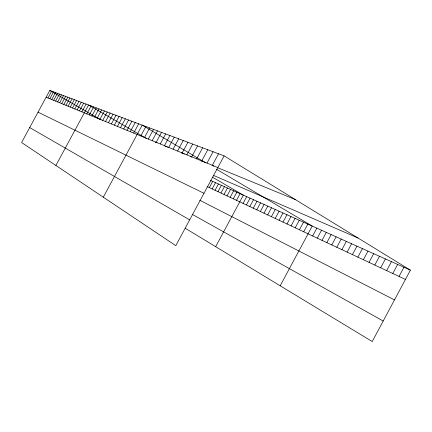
<?xml version="1.0" encoding="UTF-8"?>
<svg xmlns="http://www.w3.org/2000/svg" width="432" height="432" viewBox="0 0 432 432"><rect width="100%" height="100%" fill="white"/><g stroke="black" fill="none" stroke-linecap="round" stroke-linejoin="round"><path stroke-width="0.65" d="M374.782 265.07L379.49 256.273M380.662 267.818L385.414 258.93M386.662 270.632L391.462 261.646M392.791 273.499L397.645 264.422M399.049 276.431L403.952 267.257M224.122 155.876L175.792 245.668L21.6 142.533L49.793 90.45L224.122 155.876L410.4 270.151L372.227 341.55L185.301 228.285M256.786 209.822L260.528 202.862M260.356 211.491L264.125 204.476M263.979 213.187L267.781 206.118M267.662 214.915L271.496 207.787M271.409 216.664L275.265 209.477M275.211 218.446L279.104 211.199M279.083 220.261L283.003 212.954M283.014 222.102L286.967 214.731M287.01 223.97L291.001 216.545M291.082 225.877L295.099 218.381M295.218 227.815L299.273 220.255M299.425 229.786L303.512 222.161M303.707 231.79L307.832 224.1M280.195 285.784L312.223 226.071L216.61 169.306M312.633 235.969L316.829 228.139M317.282 238.145L321.521 230.245M322.024 240.365L326.3 232.394M326.857 242.627L331.171 234.576M331.776 244.933L336.128 236.806M336.793 247.282L341.188 239.074M341.901 249.674L346.34 241.391M347.117 252.115L351.594 243.751M352.431 254.605L356.956 246.154M357.853 257.143L362.421 248.611M363.382 259.729L367.994 251.111M369.025 262.37L373.685 253.665M148.306 139.055L153.527 129.379M152.199 140.654L157.48 130.864M156.179 142.285L161.519 132.381M160.256 143.953L165.661 133.936M164.43 145.66L169.895 135.524M168.707 147.409L174.236 137.155M173.081 149.202L178.681 138.818M177.568 151.038L183.233 140.53M182.164 152.923L187.898 142.279M186.872 154.85L192.683 144.077M191.705 156.832L197.586 145.919M196.663 158.863L202.619 147.803M201.749 160.947L207.781 149.742M206.971 163.085L213.084 151.735M212.333 165.278L218.527 153.776M209.315 187.591L212.663 181.37M212.161 188.924L215.536 182.66M215.055 190.28L218.452 183.967M217.987 191.651L221.405 185.296M220.963 193.045L224.408 186.646M223.981 194.459L227.448 188.012M227.043 195.896L230.537 189.4M230.153 197.348L233.674 190.804M233.307 198.828L236.855 192.235M236.509 200.324L240.084 193.682M215.66 246.683L243.362 195.156L212.42 177.136M243.065 203.396L246.688 196.646M246.413 204.962L250.069 198.164M249.82 206.555L253.503 199.708M253.276 208.175L256.986 201.274M47.974 97.967L51.662 91.152M49.842 98.734L53.563 91.865M51.743 99.517L55.496 92.588M53.676 100.305L57.456 93.323M55.636 101.11L59.449 94.073M57.634 101.925L61.468 94.829M59.659 102.757L63.526 95.602M61.717 103.599L65.621 96.385M63.812 104.458L67.743 97.184M65.939 105.327L69.903 97.994M68.105 106.213L72.101 98.82M70.303 107.114L74.336 99.657M72.544 108.032L76.61 100.51M74.817 108.961L78.921 101.38M77.134 109.912L81.27 102.26M79.488 110.878L83.662 103.162M81.891 111.861L86.098 104.074M55.89 165.467L88.576 105.003L146.459 138.515M86.816 113.875L91.098 105.948M89.343 114.912L93.668 106.915M91.919 115.965L96.282 107.897M94.543 117.04L98.95 108.896M97.216 118.136L101.66 109.917M99.943 119.254L104.425 110.954M102.719 120.388L107.244 112.012M105.548 121.549L110.117 113.087M108.432 122.726L113.044 114.188M111.37 123.93L116.03 115.306M114.367 125.161L119.07 116.451M117.423 126.414L122.175 117.612M120.544 127.688L125.345 118.805M123.73 128.995L128.574 120.015M126.976 130.324L131.873 121.252M130.291 131.679L135.238 122.515M133.677 133.067L138.677 123.806M103.302 197.181L142.187 125.123L205.627 162.788M140.778 135.972L145.881 126.511M144.499 137.5L149.661 127.931M46.132 97.216L217.841 167.535M155.266 142.133L157.075 142.873M164.862 146.07L167.535 147.161M181.516 152.896L184.442 154.1M190.426 156.551L191.657 157.059M201.712 161.179L203.391 161.87M212.134 165.456L213.932 166.196M218.219 167.951L295.429 199.622M213.829 175.538L358.025 238.021M210.395 180.355L410.4 270.151M207.063 186.538L405.443 279.423M38.038 112.163L203.98 193.298M199.708 200.205L394.486 299.916M192.672 214.591L383.195 321.035M49.793 90.45L100.888 119.826M29.7 127.57L189.68 219.861"/></g></svg>
